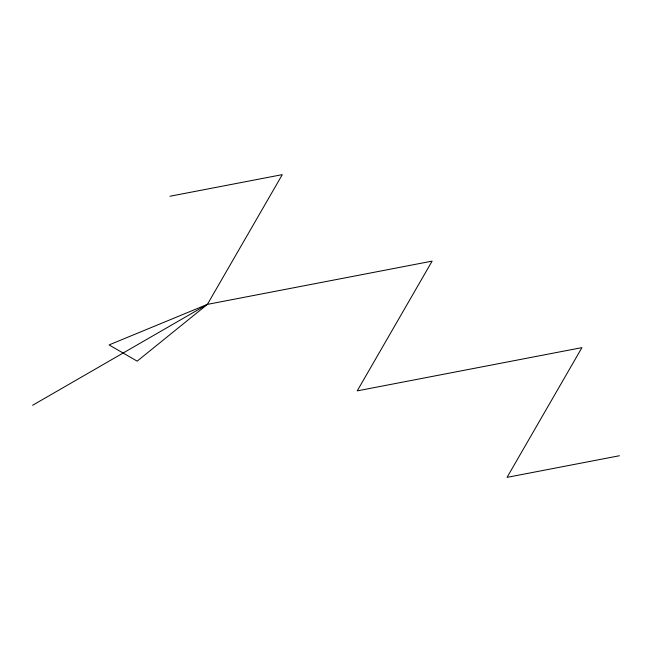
<?xml version="1.0" encoding="UTF-8"?>
<svg xmlns="http://www.w3.org/2000/svg" width="652" height="652" viewBox="0 0 652 652"><rect width="100%" height="100%" fill="white"/><g stroke="black" fill="none" stroke-linecap="round" stroke-linejoin="round"><path stroke-width="0.98" d="M619.4 455.748L507.036 477.37L581.943 347.622L357.214 390.874L432.121 261.126L207.393 304.378L109.071 344.924L137.165 361.143L207.393 304.378L282.3 174.63L169.936 196.252M32.6 405.291L207.393 304.378"/></g></svg>
